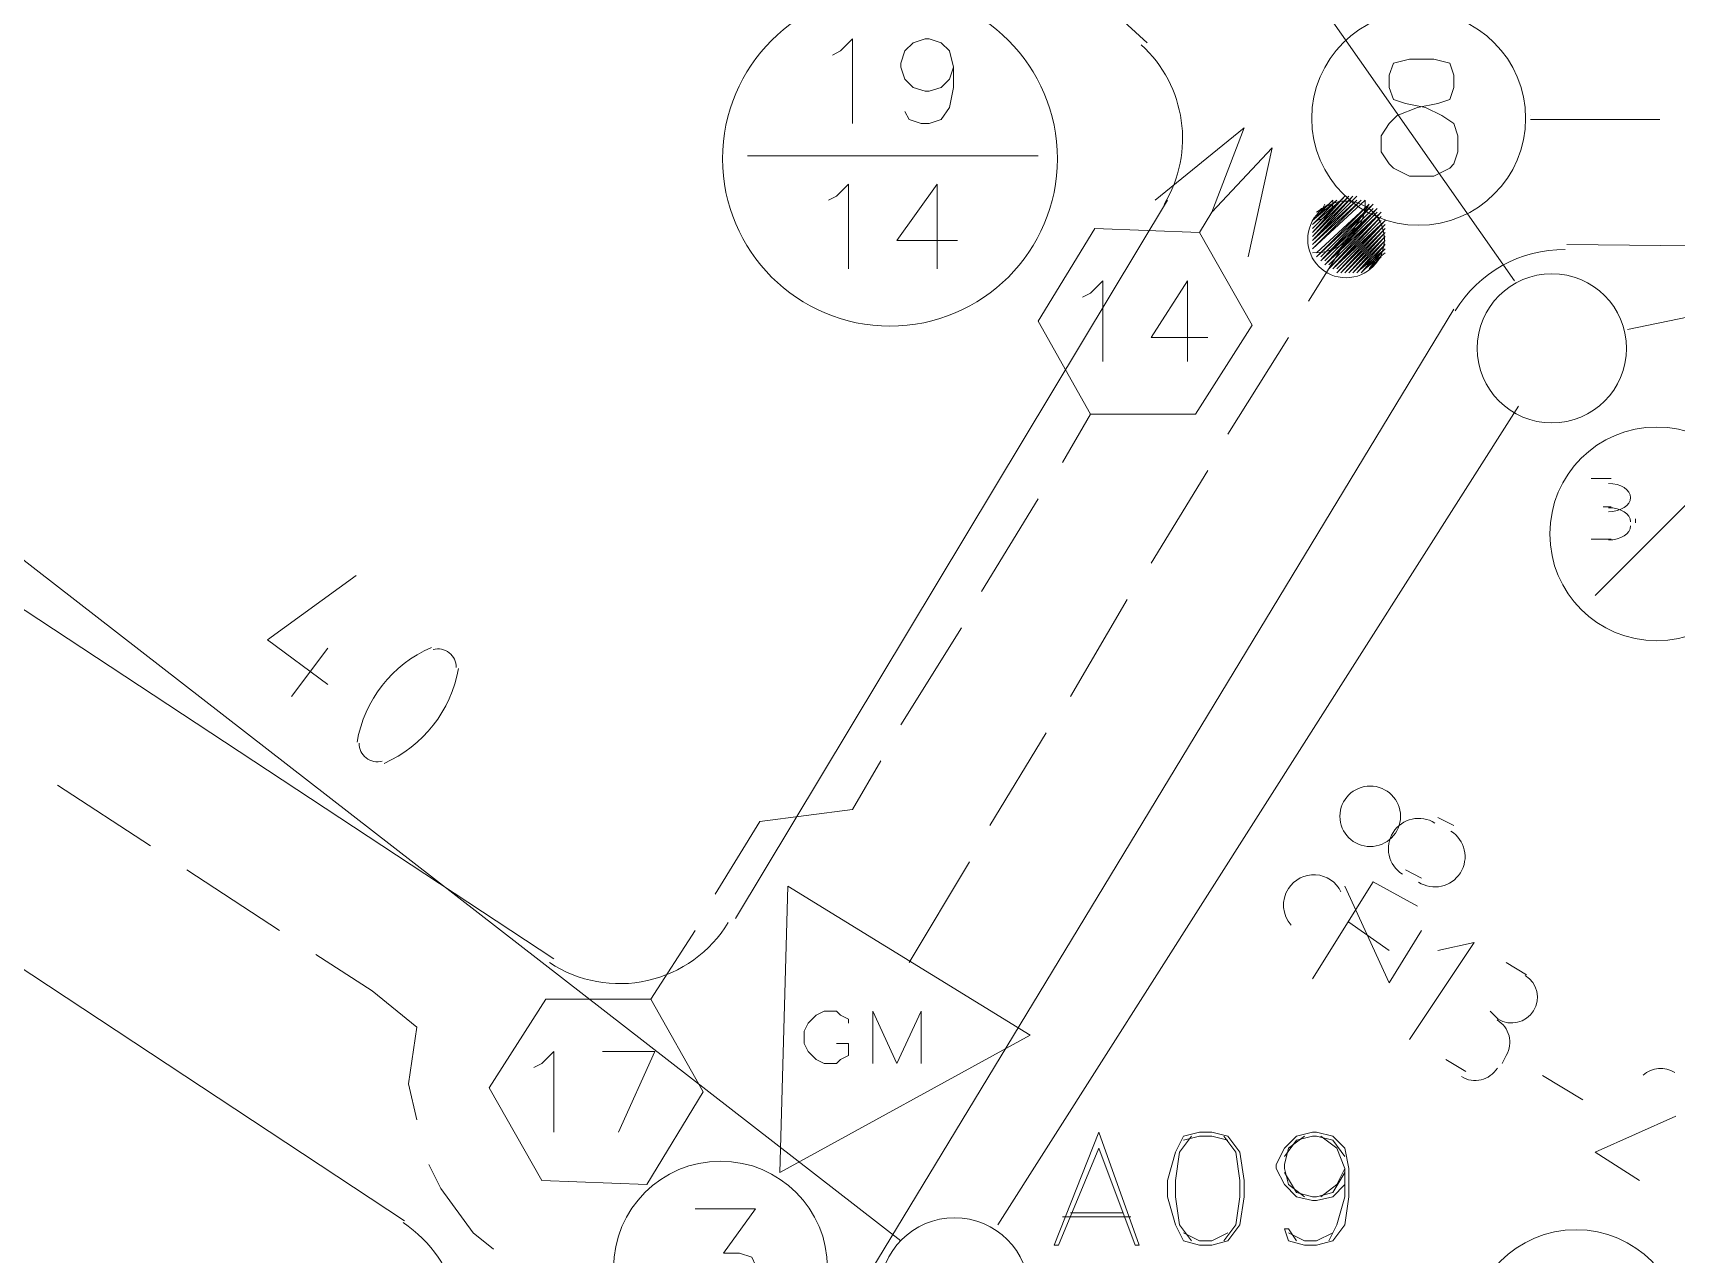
# Model space of a CAD drawing. Header units: millimetres. Extents: x 0.6 to 28.7, y 3.6 to 37.8.
# Drawn here: x 5.064 to 6.762, y 17.853 to 19.115 of the extents above; entities that cross this region are included whole.
import ezdxf

# ---------------------------------------------------------------- set-up
doc = ezdxf.new("R2010")
doc.units = ezdxf.units.MM
for name, color, linetype, true_color in [('PDF_Actives-LineExtender', 94, 'Continuous', 0x009500), ('PDF_Cable-565', 23, 'Continuous', 0xdd8a6e), ('PDF_STHC01', 8, 'Continuous', 0x808080), ('PDF_STLINE01', 8, 'Continuous', 0x808080), ('PDF_STPNUM01', 8, 'Continuous', 0x808080), ('PDF_STSYM01', 8, 'Continuous', 0x808080), ('PDF_STTEXT01', 8, 'Continuous', 0x808080)]:
    doc.layers.add(name, color=color, linetype=linetype, true_color=true_color)
for name, color, linetype in [('PDF_Passives-Highleg', 7, 'Continuous'), ('PDF_Passives-Splt2way', 7, 'Continuous'), ('PDF_Passives-TapOffs', 7, 'Continuous'), ('PDF_RDFIN01', 4, 'Continuous'), ('PDF_Symbols-EndOfLine', 7, 'Continuous'), ('PDF_Symbols-Terminator', 7, 'Continuous')]:
    doc.layers.add(name, color=color, linetype=linetype)

msp = doc.modelspace()

# ---------------------------------------------------------------- linework, layer by layer
at = {"layer": 'PDF_Actives-LineExtender', "lineweight": 9}
for points in [[(5.8445, 18.2335), (5.8362, 17.9374), (6.0947, 18.0792)], [(6.1656, 17.9791), (6.1197, 17.8624), (6.1239, 17.8624), (6.1656, 17.9625), (6.2031, 17.8624), (6.2073, 17.8624)], [(6.2698, 17.9791), (6.2531, 17.975), (6.2448, 17.9583), (6.2365, 17.9291), (6.2365, 17.9124), (6.2448, 17.8832), (6.2531, 17.8666), (6.2698, 17.8624), (6.2823, 17.8624), (6.299, 17.8666), (6.3115, 17.8832), (6.3157, 17.9124), (6.3157, 17.9291), (6.3115, 17.9583), (6.299, 17.975), (6.2823, 17.9791)]]:
    msp.add_lwpolyline(points, close=True, dxfattribs=at)
for points in [[(5.907, 18.0917), (5.907, 18.0959), (5.8987, 18.1001), (5.8945, 18.1042), (5.882, 18.1042), (5.8737, 18.1001), (5.8695, 18.0959), (5.8653, 18.0917), (5.8612, 18.0834), (5.8612, 18.0709), (5.8653, 18.0625), (5.8695, 18.0584), (5.8737, 18.0542), (5.882, 18.05), (5.8945, 18.05), (5.8987, 18.0542), (5.907, 18.0584), (5.907, 18.0625), (5.907, 18.0709), (5.8945, 18.0709)], [(5.9321, 18.05), (5.9321, 18.1042), (5.9571, 18.05), (5.9821, 18.1042), (5.9821, 18.05)], [(6.0947, 18.0792), (6.0947, 18.0792)], [(6.2615, 17.975), (6.249, 17.9583), (6.2448, 17.9291), (6.2448, 17.9124), (6.249, 17.8832), (6.2615, 17.8666)], [(6.299, 17.9708), (6.2823, 17.975), (6.2698, 17.975), (6.2531, 17.9708)], [(6.2948, 17.8666), (6.3073, 17.8832), (6.3115, 17.9124), (6.3115, 17.9291), (6.3073, 17.9583), (6.2948, 17.975)], [(6.4199, 17.9249), (6.4074, 17.9124), (6.3907, 17.9083), (6.3866, 17.9083), (6.3699, 17.9124), (6.3574, 17.9249), (6.349, 17.9416), (6.349, 17.9458), (6.3574, 17.9625), (6.3699, 17.975), (6.3866, 17.9791), (6.3907, 17.9791), (6.4074, 17.975), (6.4199, 17.9625), (6.4241, 17.9416), (6.4241, 17.9124), (6.4199, 17.8832), (6.4074, 17.8666), (6.3907, 17.8624), (6.3782, 17.8624), (6.3615, 17.8666), (6.3574, 17.8791), (6.3615, 17.8791), (6.3699, 17.8666)], [(6.3782, 17.9124), (6.3615, 17.9249), (6.3574, 17.9416), (6.3574, 17.9458), (6.3615, 17.9625), (6.3782, 17.975)], [(6.3574, 17.9541), (6.3699, 17.9708), (6.3866, 17.975), (6.3907, 17.975), (6.4074, 17.9708), (6.4199, 17.9541)], [(6.3949, 17.975), (6.4116, 17.9625), (6.4199, 17.9416), (6.4199, 17.9124), (6.4116, 17.8832), (6.4032, 17.8666)], [(5.8362, 17.9374), (5.8362, 17.9374)], [(6.4199, 17.9374), (6.4074, 17.9166), (6.3907, 17.9124), (6.3866, 17.9124), (6.3699, 17.9166), (6.3574, 17.9374)], [(6.4199, 17.9416), (6.4116, 17.9249), (6.3949, 17.9124)], [(6.128, 17.8916), (6.1989, 17.8916)], [(6.1364, 17.8957), (6.1906, 17.8957)], [(6.2531, 17.8749), (6.2698, 17.8666), (6.2823, 17.8666), (6.299, 17.8749)], [(6.4074, 17.8749), (6.3907, 17.8666), (6.3782, 17.8666), (6.3615, 17.8749)]]:
    msp.add_lwpolyline(points, dxfattribs=at)
at = {"layer": 'PDF_Cable-565', "lineweight": 13}
for points in [[(6.6117, 19.0258), (6.7452, 19.0258)], [(6.3824, 18.8381), (6.4449, 18.9382)], [(6.299, 18.7005), (6.3615, 18.8006)], [(6.128, 18.6713), (6.1572, 18.7214)], [(6.2198, 18.5671), (6.2782, 18.663)], [(6.0446, 18.5379), (6.103, 18.6338)], [(6.1364, 18.4295), (6.1948, 18.5296)], [(5.9612, 18.4003), (6.0238, 18.5004)], [(6.053, 18.296), (6.1114, 18.392)], [(5.7694, 18.2252), (5.8153, 18.3002), (5.9112, 18.3127), (5.9404, 18.3628)], [(5.0898, 18.3377), (5.1857, 18.2752)], [(5.9696, 18.1543), (6.0321, 18.2585)], [(5.2232, 18.2502), (5.3191, 18.1876)], [(5.7027, 18.1167), (5.7486, 18.1876)], [(5.4609, 17.9917), (5.4525, 18.0292), (5.4609, 18.0876), (5.415, 18.1251), (5.3566, 18.1626)], [(5.4734, 17.9458), (5.4859, 17.9208), (5.5192, 17.8749), (5.5401, 17.8582)]]:
    msp.add_lwpolyline(points, dxfattribs=at)
at = {"layer": 'PDF_Passives-Highleg', "lineweight": 9}
for points in [[(6.3866, 18.9132), (6.4199, 18.9465), (6.3866, 18.9132), (6.4199, 18.9465), (6.3866, 18.9132), (6.4199, 18.9465), (6.3866, 18.9132), (6.4199, 18.9465), (6.3866, 18.9132), (6.4199, 18.9465), (6.3866, 18.909), (6.4199, 18.9465), (6.3866, 18.909), (6.4199, 18.9465), (6.3866, 18.909), (6.4199, 18.9465), (6.3866, 18.909), (6.4199, 18.9465), (6.3866, 18.909), (6.4199, 18.9465), (6.3866, 18.909), (6.4199, 18.9465), (6.3866, 18.909), (6.4199, 18.9465), (6.3866, 18.909), (6.4199, 18.9465), (6.3866, 18.909), (6.4199, 18.9465), (6.3866, 18.909), (6.4199, 18.9465), (6.3866, 18.909), (6.4199, 18.9465), (6.3866, 18.909), (6.4199, 18.9465), (6.3866, 18.909), (6.4241, 18.9465), (6.3866, 18.909), (6.4241, 18.9465), (6.3866, 18.909), (6.4241, 18.9465), (6.3866, 18.909), (6.4241, 18.9465), (6.3866, 18.909), (6.4241, 18.9465), (6.3866, 18.909), (6.4241, 18.9465), (6.3866, 18.9048), (6.4241, 18.9465), (6.3866, 18.9048), (6.4241, 18.9465), (6.3866, 18.9048), (6.4241, 18.9465), (6.3866, 18.9048), (6.4241, 18.9465), (6.3866, 18.9048), (6.4241, 18.9465), (6.3866, 18.9048), (6.4241, 18.9465), (6.3866, 18.9048), (6.4241, 18.9465), (6.3866, 18.9048), (6.4241, 18.9465), (6.3866, 18.9048), (6.4241, 18.9465), (6.3866, 18.9048), (6.4241, 18.9465), (6.3866, 18.9048), (6.4241, 18.9465), (6.3866, 18.9048), (6.4241, 18.9465), (6.3866, 18.9048), (6.4241, 18.9465), (6.3866, 18.9048), (6.4241, 18.9465)], [(6.4324, 18.9465), (6.3866, 18.9007), (6.4324, 18.9465), (6.3866, 18.9007), (6.4283, 18.9465), (6.3866, 18.9007), (6.4283, 18.9465), (6.3866, 18.9007), (6.4283, 18.9465), (6.3866, 18.9007), (6.4283, 18.9465), (6.3866, 18.9007), (6.4283, 18.9465), (6.3866, 18.9007), (6.4283, 18.9465), (6.3866, 18.9007), (6.4283, 18.9465), (6.3866, 18.9007), (6.4283, 18.9465), (6.3866, 18.9007), (6.4283, 18.9465), (6.3866, 18.9007), (6.4283, 18.9465), (6.3866, 18.9007), (6.4283, 18.9465), (6.3866, 18.9007), (6.4283, 18.9465), (6.3866, 18.9007), (6.4283, 18.9465), (6.3866, 18.9007), (6.4283, 18.9465), (6.3866, 18.9007), (6.4283, 18.9465), (6.3866, 18.9007), (6.4283, 18.9465)], [(6.3866, 18.9215), (6.4116, 18.9424), (6.3866, 18.9215), (6.4116, 18.9424), (6.3866, 18.9215), (6.4116, 18.9424), (6.3866, 18.9215), (6.4116, 18.9424), (6.3866, 18.9174), (6.4116, 18.9424), (6.3866, 18.9174), (6.4116, 18.9424), (6.3866, 18.9174), (6.4116, 18.9424), (6.3866, 18.9174), (6.4116, 18.9424), (6.3866, 18.9174), (6.4116, 18.9424), (6.3866, 18.9174), (6.4116, 18.9424), (6.3866, 18.9174), (6.4116, 18.9424), (6.3866, 18.9174), (6.4116, 18.9424), (6.3866, 18.9174), (6.4116, 18.9424)], [(6.3866, 18.9174), (6.4158, 18.9424), (6.3866, 18.9174), (6.4158, 18.9424), (6.3866, 18.9174), (6.4158, 18.9424), (6.3866, 18.9174), (6.4158, 18.9424), (6.3866, 18.9174), (6.4158, 18.9424), (6.3866, 18.9132), (6.4158, 18.9424), (6.3866, 18.9132), (6.4158, 18.9424), (6.3866, 18.9132), (6.4158, 18.9424), (6.3866, 18.9132), (6.4158, 18.9424), (6.3866, 18.9132), (6.4158, 18.9424), (6.3866, 18.9132), (6.4158, 18.9424), (6.3866, 18.9132), (6.4158, 18.9424), (6.3866, 18.9132), (6.4158, 18.9424), (6.3866, 18.9132), (6.4158, 18.9424), (6.3866, 18.9132), (6.4158, 18.9424), (6.3866, 18.9132), (6.4158, 18.9424)], [(6.3866, 18.9007), (6.4324, 18.9424), (6.3866, 18.9007), (6.4324, 18.9424), (6.3866, 18.9007), (6.4324, 18.9424), (6.3866, 18.9007), (6.4324, 18.9424), (6.3866, 18.9007), (6.4324, 18.9424), (6.3866, 18.9007), (6.4324, 18.9424), (6.3866, 18.8965), (6.4324, 18.9424), (6.3866, 18.8965), (6.4324, 18.9424), (6.3866, 18.8965), (6.4324, 18.9424), (6.3866, 18.8965), (6.4324, 18.9424), (6.3866, 18.8965), (6.4324, 18.9424), (6.3866, 18.8965), (6.4324, 18.9424), (6.3866, 18.8965), (6.4324, 18.9424), (6.3866, 18.8965), (6.4324, 18.9424), (6.3866, 18.8965), (6.4324, 18.9424), (6.3866, 18.8965), (6.4324, 18.9424), (6.3866, 18.8965), (6.4324, 18.9424), (6.3866, 18.8965), (6.4324, 18.9424), (6.3866, 18.8965), (6.4324, 18.9424), (6.3866, 18.8965), (6.4324, 18.9424), (6.3866, 18.8965), (6.4324, 18.9424), (6.3866, 18.8965), (6.4324, 18.9424), (6.3866, 18.8965), (6.4324, 18.9424)], [(6.3866, 18.8965), (6.4366, 18.9424), (6.3866, 18.8965), (6.4366, 18.9424), (6.3866, 18.8965), (6.4366, 18.9424), (6.3866, 18.8965), (6.4366, 18.9424), (6.3866, 18.8965), (6.4366, 18.9424), (6.3866, 18.8965), (6.4366, 18.9424), (6.3866, 18.8965), (6.4366, 18.9424), (6.3866, 18.8965), (6.4366, 18.9424), (6.3866, 18.8923), (6.4366, 18.9424), (6.3866, 18.8923), (6.4366, 18.9424), (6.3866, 18.8923), (6.4366, 18.9424), (6.3866, 18.8923), (6.4366, 18.9424), (6.3866, 18.8923), (6.4366, 18.9424), (6.3866, 18.8923), (6.4366, 18.9424), (6.3866, 18.8923), (6.4366, 18.9424), (6.3866, 18.8923), (6.4366, 18.9424), (6.3866, 18.8923), (6.4366, 18.9424), (6.3866, 18.8923), (6.4366, 18.9424), (6.3866, 18.8923), (6.4366, 18.9424), (6.3866, 18.8923), (6.4366, 18.9424), (6.3866, 18.8923), (6.4366, 18.9424), (6.3866, 18.8923), (6.4366, 18.9424), (6.3866, 18.8923), (6.4366, 18.9424), (6.3866, 18.8923), (6.4366, 18.9424), (6.3866, 18.8923), (6.4366, 18.9424), (6.3866, 18.8923), (6.4366, 18.9424), (6.3866, 18.8923), (6.4408, 18.9424), (6.3866, 18.8923), (6.4408, 18.9424), (6.3866, 18.8923), (6.4408, 18.9424), (6.3866, 18.8923), (6.4408, 18.9424), (6.3866, 18.8923), (6.4408, 18.9424), (6.3866, 18.8923), (6.4408, 18.9424), (6.3866, 18.8923), (6.4408, 18.9424), (6.3866, 18.8923), (6.4408, 18.9424), (6.3866, 18.8923)], [(6.3907, 18.884), (6.4449, 18.9382), (6.3907, 18.884), (6.4449, 18.9382), (6.3907, 18.884), (6.4449, 18.9382), (6.3907, 18.884), (6.4449, 18.9382), (6.3907, 18.884), (6.4449, 18.9382), (6.3907, 18.884), (6.4449, 18.9382), (6.3907, 18.884), (6.4449, 18.9382), (6.3907, 18.884), (6.4449, 18.9382), (6.3907, 18.884), (6.4449, 18.9382), (6.3907, 18.884), (6.4449, 18.9382), (6.3907, 18.884), (6.4449, 18.9382), (6.3907, 18.884), (6.4449, 18.9382), (6.3907, 18.884), (6.4449, 18.9382), (6.3907, 18.884), (6.4449, 18.9382), (6.3907, 18.884), (6.4449, 18.9382), (6.3907, 18.884), (6.4449, 18.9382), (6.3907, 18.884), (6.4449, 18.9382), (6.3907, 18.884), (6.4449, 18.9382), (6.3907, 18.884), (6.4449, 18.9382), (6.3907, 18.884), (6.4449, 18.9382), (6.3907, 18.884), (6.4449, 18.9382), (6.3907, 18.884), (6.4449, 18.9382), (6.3907, 18.884), (6.4449, 18.9382), (6.3907, 18.884), (6.4491, 18.9382), (6.3907, 18.884), (6.4491, 18.9382), (6.3907, 18.884), (6.4491, 18.9382), (6.3907, 18.884), (6.4491, 18.9382), (6.3949, 18.884), (6.4491, 18.9382), (6.3949, 18.884), (6.4491, 18.9382), (6.3949, 18.884), (6.4491, 18.9382), (6.3949, 18.884), (6.4491, 18.9382), (6.3949, 18.884), (6.4491, 18.9382), (6.3949, 18.884), (6.4491, 18.9382), (6.3949, 18.884)], [(6.3949, 18.9299), (6.3991, 18.9382), (6.3949, 18.9299), (6.3991, 18.9382)], [(6.3949, 18.8798), (6.4533, 18.934), (6.3949, 18.8798), (6.4533, 18.934), (6.3949, 18.8798), (6.4533, 18.934), (6.3949, 18.8798), (6.4533, 18.934), (6.3949, 18.8798), (6.4533, 18.934), (6.3949, 18.8798), (6.4533, 18.934), (6.3949, 18.8798), (6.4533, 18.934), (6.3949, 18.8798), (6.4533, 18.934), (6.3949, 18.8798), (6.4533, 18.934), (6.3949, 18.8798), (6.4533, 18.934), (6.3949, 18.8798), (6.4491, 18.934), (6.3949, 18.8798), (6.4491, 18.934), (6.3949, 18.8798), (6.4491, 18.934), (6.3949, 18.8798), (6.4491, 18.934), (6.3949, 18.8798), (6.4491, 18.934), (6.3949, 18.8798), (6.4491, 18.934), (6.3949, 18.8798), (6.4491, 18.934), (6.3949, 18.8798), (6.4491, 18.934), (6.3949, 18.8798), (6.4491, 18.934), (6.3949, 18.8798), (6.4491, 18.934), (6.3949, 18.8798), (6.4491, 18.934), (6.3949, 18.8798), (6.4491, 18.934), (6.3949, 18.8798), (6.4491, 18.934), (6.3949, 18.8798), (6.4491, 18.934), (6.3949, 18.8798), (6.4491, 18.934), (6.3949, 18.8798), (6.4491, 18.934), (6.3949, 18.8798), (6.4491, 18.934), (6.3949, 18.8798), (6.4491, 18.934), (6.3949, 18.8798), (6.4491, 18.934), (6.3949, 18.8798), (6.4491, 18.9382), (6.3949, 18.8798), (6.4491, 18.9382), (6.3949, 18.8798), (6.4491, 18.9382), (6.3949, 18.8798), (6.4491, 18.9382), (6.3949, 18.8798), (6.4491, 18.9382), (6.3949, 18.8798), (6.4491, 18.9382), (6.3949, 18.8798), (6.4491, 18.9382)], [(6.3949, 18.934), (6.3991, 18.934), (6.3949, 18.9299), (6.3991, 18.934)], [(6.3991, 18.8798), (6.4533, 18.934), (6.3991, 18.8798), (6.4533, 18.934), (6.3991, 18.8757), (6.4533, 18.934), (6.3991, 18.8757), (6.4533, 18.934), (6.3991, 18.8757), (6.4533, 18.934), (6.3991, 18.8757), (6.4533, 18.934), (6.3991, 18.8757), (6.4533, 18.934), (6.3991, 18.8757), (6.4533, 18.934), (6.3991, 18.8757), (6.4533, 18.934), (6.3991, 18.8757), (6.4533, 18.934), (6.3991, 18.8757), (6.4533, 18.934), (6.3991, 18.8757), (6.4533, 18.9299), (6.3991, 18.8757), (6.4533, 18.9299), (6.3991, 18.8757), (6.4533, 18.9299), (6.3991, 18.8757), (6.4533, 18.9299), (6.3991, 18.8757), (6.4533, 18.9299), (6.3991, 18.8757), (6.4533, 18.9299), (6.3991, 18.8757), (6.4533, 18.9299), (6.3991, 18.8757), (6.4533, 18.9299), (6.3991, 18.8757), (6.4533, 18.9299), (6.3991, 18.8757), (6.4533, 18.9299), (6.3991, 18.8757), (6.4533, 18.9299), (6.3991, 18.8757), (6.4533, 18.9299), (6.3991, 18.8757), (6.4533, 18.9299), (6.3991, 18.8757), (6.4533, 18.9299), (6.3991, 18.8757), (6.4533, 18.9299), (6.3991, 18.8757), (6.4533, 18.9299), (6.3991, 18.8757), (6.4533, 18.9299), (6.3991, 18.8757), (6.4533, 18.9299), (6.3991, 18.8757), (6.4533, 18.9299), (6.3991, 18.8757), (6.4533, 18.9299), (6.3991, 18.8757), (6.4533, 18.9299)], [(6.3991, 18.8757), (6.4575, 18.9299), (6.3991, 18.8757), (6.4575, 18.9299), (6.3991, 18.8757), (6.4575, 18.9299), (6.3991, 18.8757), (6.4575, 18.9299), (6.3991, 18.8757), (6.4575, 18.9299), (6.4032, 18.8757), (6.4575, 18.9299), (6.4032, 18.8757), (6.4575, 18.9299), (6.4032, 18.8757), (6.4575, 18.9299), (6.4032, 18.8757), (6.4575, 18.9299), (6.4032, 18.8757), (6.4575, 18.9299), (6.4032, 18.8757), (6.4575, 18.9299), (6.4032, 18.8757), (6.4575, 18.9299), (6.4032, 18.8757), (6.4575, 18.9299), (6.4032, 18.8757), (6.4575, 18.9299), (6.4032, 18.8757)], [(6.4575, 18.9299), (6.4032, 18.8715), (6.4575, 18.9257), (6.4032, 18.8715), (6.4575, 18.9257), (6.4032, 18.8715), (6.4575, 18.9257), (6.4032, 18.8715), (6.4575, 18.9257), (6.4032, 18.8715), (6.4575, 18.9257), (6.4032, 18.8715), (6.4575, 18.9257), (6.4032, 18.8715), (6.4575, 18.9257), (6.4032, 18.8715), (6.4575, 18.9257), (6.4032, 18.8715), (6.4575, 18.9257), (6.4032, 18.8715), (6.4575, 18.9257), (6.4032, 18.8715), (6.4575, 18.9257), (6.4032, 18.8715), (6.4575, 18.9257), (6.4032, 18.8715), (6.4575, 18.9257), (6.4032, 18.8715), (6.4575, 18.9257), (6.4032, 18.8715), (6.4575, 18.9257), (6.4032, 18.8715), (6.4575, 18.9257), (6.4032, 18.8715), (6.4575, 18.9257), (6.4032, 18.8715), (6.4575, 18.9257), (6.4032, 18.8715), (6.4575, 18.9257), (6.4032, 18.8715), (6.4575, 18.9257), (6.4032, 18.8715), (6.4575, 18.9257), (6.4032, 18.8715), (6.4575, 18.9257), (6.4032, 18.8715)], [(6.4116, 18.8715), (6.4616, 18.9215), (6.4116, 18.8715), (6.4616, 18.9215), (6.4116, 18.8715), (6.4616, 18.9215), (6.4116, 18.8715), (6.4616, 18.9215), (6.4116, 18.8715), (6.4616, 18.9215), (6.4116, 18.8715), (6.4616, 18.9215), (6.4116, 18.8673), (6.4616, 18.9215), (6.4116, 18.8673), (6.4616, 18.9215), (6.4116, 18.8673), (6.4616, 18.9174), (6.4116, 18.8673), (6.4616, 18.9174), (6.4116, 18.8673), (6.4616, 18.9174), (6.4116, 18.8673), (6.4616, 18.9174), (6.4116, 18.8673), (6.4616, 18.9174), (6.4116, 18.8673), (6.4616, 18.9174), (6.4116, 18.8673), (6.4616, 18.9174), (6.4116, 18.8673), (6.4616, 18.9174), (6.4116, 18.8673), (6.4616, 18.9174), (6.4116, 18.8673), (6.4616, 18.9174), (6.4116, 18.8673), (6.4616, 18.9174), (6.4116, 18.8673), (6.4616, 18.9174), (6.4116, 18.8673), (6.4616, 18.9174), (6.4116, 18.8673), (6.4616, 18.9174), (6.4116, 18.8673), (6.4616, 18.9174), (6.4116, 18.8673), (6.4616, 18.9174), (6.4116, 18.8673), (6.4616, 18.9174), (6.4116, 18.8673), (6.4616, 18.9174), (6.4116, 18.8673), (6.4616, 18.9174), (6.4158, 18.8673), (6.4616, 18.9174), (6.4158, 18.8673), (6.4616, 18.9174), (6.4158, 18.8673), (6.4616, 18.9174), (6.4158, 18.8673), (6.4616, 18.9174), (6.4158, 18.8673), (6.4616, 18.9174), (6.4158, 18.8673), (6.4616, 18.9174), (6.4158, 18.8673), (6.4616, 18.9174)], [(6.4199, 18.8673), (6.4616, 18.909), (6.4199, 18.8673), (6.4616, 18.909), (6.4199, 18.8673), (6.4616, 18.909), (6.4199, 18.8673), (6.4616, 18.909), (6.4199, 18.8673), (6.4616, 18.909), (6.4199, 18.8673), (6.4616, 18.909), (6.4199, 18.8673), (6.4616, 18.909), (6.4199, 18.8673), (6.4616, 18.909), (6.4199, 18.8673), (6.4616, 18.909), (6.4199, 18.8673), (6.4616, 18.909), (6.4199, 18.8673), (6.4616, 18.909), (6.4199, 18.8673), (6.4616, 18.909), (6.4199, 18.8673), (6.4616, 18.909), (6.4199, 18.8673), (6.4616, 18.909), (6.4199, 18.8673), (6.4616, 18.909), (6.4199, 18.8673), (6.4616, 18.9132), (6.4199, 18.8673), (6.4616, 18.9132), (6.4199, 18.8673), (6.4616, 18.9132), (6.4199, 18.8673), (6.4616, 18.9132), (6.4199, 18.8673), (6.4616, 18.9132), (6.4199, 18.8673), (6.4616, 18.9132), (6.4199, 18.8673), (6.4616, 18.9132)], [(6.4241, 18.8673), (6.4616, 18.909), (6.4241, 18.8673), (6.4616, 18.909), (6.4241, 18.8673), (6.4616, 18.909), (6.4241, 18.8673), (6.4616, 18.909), (6.4241, 18.8673), (6.4616, 18.909), (6.4241, 18.8673), (6.4616, 18.909), (6.4241, 18.8673), (6.4616, 18.9048), (6.4241, 18.8673), (6.4616, 18.9048), (6.4241, 18.8673), (6.4616, 18.9048), (6.4241, 18.8673), (6.4616, 18.9048), (6.4241, 18.8673), (6.4616, 18.9048), (6.4241, 18.8673), (6.4616, 18.9048), (6.4241, 18.8673), (6.4616, 18.9048), (6.4241, 18.8673), (6.4616, 18.9048), (6.4241, 18.8673), (6.4616, 18.9048), (6.4241, 18.8673), (6.4616, 18.9048), (6.4241, 18.8673), (6.4616, 18.9048), (6.4241, 18.8673), (6.4616, 18.9048), (6.4241, 18.8673), (6.4616, 18.9048), (6.4241, 18.8673), (6.4616, 18.9048), (6.4283, 18.8673), (6.4616, 18.9048), (6.4283, 18.8673), (6.4616, 18.9048), (6.4283, 18.8673), (6.4616, 18.9048), (6.4283, 18.8673), (6.4616, 18.9048), (6.4283, 18.8673), (6.4616, 18.9048), (6.4283, 18.8673), (6.4616, 18.9007), (6.4283, 18.8673), (6.4616, 18.9007), (6.4283, 18.8673), (6.4616, 18.9007), (6.4283, 18.8673), (6.4616, 18.9007), (6.4283, 18.8673), (6.4616, 18.9007), (6.4283, 18.8673), (6.4616, 18.9007), (6.4283, 18.8673), (6.4616, 18.9007), (6.4283, 18.8673), (6.4616, 18.9007), (6.4283, 18.8673), (6.4616, 18.9007), (6.4283, 18.8673), (6.4616, 18.9007), (6.4283, 18.8673), (6.4616, 18.9007), (6.4283, 18.8673), (6.4616, 18.9007), (6.4283, 18.8673)], [(6.4324, 18.8673), (6.4616, 18.9007), (6.4324, 18.8673), (6.4616, 18.9007), (6.4324, 18.8673), (6.4616, 18.9007), (6.4324, 18.8673), (6.4616, 18.9007), (6.4324, 18.8673), (6.4616, 18.9007), (6.4324, 18.8673), (6.4616, 18.8965), (6.4324, 18.8673), (6.4616, 18.8965), (6.4324, 18.8673), (6.4616, 18.8965), (6.4324, 18.8673), (6.4616, 18.8965), (6.4324, 18.8673), (6.4616, 18.8965), (6.4324, 18.8673), (6.4616, 18.8965), (6.4324, 18.8673), (6.4616, 18.8965), (6.4324, 18.8673), (6.4616, 18.8965), (6.4324, 18.8673), (6.4616, 18.8965), (6.4324, 18.8673), (6.4616, 18.8965), (6.4324, 18.8673), (6.4616, 18.8965), (6.4366, 18.8673), (6.4616, 18.8965), (6.4366, 18.8673), (6.4616, 18.8965), (6.4366, 18.8673), (6.4616, 18.8965), (6.4366, 18.8673), (6.4616, 18.8965)], [(6.4366, 18.8673), (6.4616, 18.8923), (6.4366, 18.8673), (6.4616, 18.8923), (6.4366, 18.8673), (6.4616, 18.8923), (6.4366, 18.8673), (6.4616, 18.8923), (6.4366, 18.8673), (6.4616, 18.8923), (6.4366, 18.8673), (6.4616, 18.8923), (6.4366, 18.8673), (6.4616, 18.8923), (6.4366, 18.8673), (6.4616, 18.8923), (6.4366, 18.8715), (6.4616, 18.8923), (6.4366, 18.8715)], [(6.4408, 18.8715), (6.4575, 18.8882), (6.4408, 18.8715), (6.4575, 18.8882), (6.4408, 18.8715), (6.4575, 18.8882), (6.4408, 18.8715), (6.4575, 18.8882), (6.4408, 18.8715), (6.4616, 18.8882), (6.4408, 18.8715), (6.4616, 18.8882), (6.4408, 18.8715), (6.4616, 18.8882), (6.4408, 18.8715), (6.4616, 18.8923), (6.4408, 18.8715), (6.4616, 18.8923), (6.4408, 18.8715), (6.4616, 18.8923), (6.4408, 18.8715), (6.4616, 18.8923)], [(6.4449, 18.8757), (6.4575, 18.884), (6.4449, 18.8757), (6.4575, 18.884), (6.4449, 18.8715), (6.4575, 18.884), (6.4449, 18.8715), (6.4575, 18.884), (6.4449, 18.8715), (6.4575, 18.884), (6.4449, 18.8715), (6.4575, 18.8882), (6.4449, 18.8715), (6.4575, 18.8882), (6.4449, 18.8715), (6.4575, 18.8882)]]:
    msp.add_lwpolyline(points, dxfattribs=at)
for points in [[(6.3866, 18.9048), (6.4283, 18.9465), (6.3866, 18.9048), (6.4283, 18.9465), (6.3866, 18.9048), (6.4283, 18.9465), (6.3866, 18.9048), (6.4283, 18.9465), (6.3866, 18.9048), (6.4283, 18.9465), (6.3866, 18.9048), (6.4283, 18.9465)], [(6.3907, 18.9257), (6.4032, 18.9382), (6.3907, 18.9257), (6.4032, 18.9382), (6.3907, 18.9257), (6.4032, 18.9382), (6.3907, 18.9257), (6.4032, 18.9382), (6.3907, 18.9257), (6.4032, 18.9382), (6.3907, 18.9257), (6.4074, 18.9382), (6.3907, 18.9257), (6.4074, 18.9424), (6.3907, 18.9257), (6.4074, 18.9424)], [(6.3907, 18.9299), (6.4032, 18.9382), (6.3907, 18.9299), (6.4032, 18.9382)], [(6.3907, 18.8882), (6.4449, 18.9382), (6.3907, 18.8882), (6.4449, 18.9382), (6.3907, 18.8882), (6.4449, 18.9382), (6.3907, 18.8882), (6.4449, 18.9382), (6.3907, 18.8882), (6.4449, 18.9382), (6.3907, 18.8882), (6.4449, 18.9382), (6.3907, 18.8882), (6.4449, 18.9382), (6.3907, 18.8882), (6.4449, 18.9382), (6.3907, 18.8882), (6.4449, 18.9382)], [(6.4074, 18.8715), (6.4575, 18.9257), (6.4074, 18.8715), (6.4575, 18.9257), (6.4074, 18.8715), (6.4575, 18.9257), (6.4074, 18.8715), (6.4575, 18.9257), (6.4074, 18.8715), (6.4575, 18.9257), (6.4074, 18.8715), (6.4575, 18.9257), (6.4074, 18.8715), (6.4575, 18.9257), (6.4074, 18.8715), (6.4575, 18.9257), (6.4074, 18.8715), (6.4575, 18.9257), (6.4074, 18.8715), (6.4575, 18.9215), (6.4074, 18.8715), (6.4575, 18.9215), (6.4074, 18.8715), (6.4575, 18.9215), (6.4074, 18.8715), (6.4575, 18.9215), (6.4074, 18.8715), (6.4575, 18.9215), (6.4074, 18.8715), (6.4575, 18.9215), (6.4074, 18.8715), (6.4616, 18.9215), (6.4074, 18.8715), (6.4616, 18.9215), (6.4074, 18.8715), (6.4616, 18.9215), (6.4074, 18.8715), (6.4616, 18.9215), (6.4074, 18.8715), (6.4616, 18.9215), (6.4074, 18.8715), (6.4616, 18.9215), (6.4074, 18.8715), (6.4616, 18.9215), (6.4074, 18.8715), (6.4616, 18.9215), (6.4074, 18.8715), (6.4616, 18.9215), (6.4074, 18.8715), (6.4616, 18.9215), (6.4074, 18.8715), (6.4616, 18.9215), (6.4074, 18.8715), (6.4616, 18.9215), (6.4074, 18.8715), (6.4616, 18.9215), (6.4074, 18.8715), (6.4616, 18.9215)], [(6.4158, 18.8673), (6.4616, 18.9132), (6.4158, 18.8673), (6.4616, 18.9132), (6.4158, 18.8673), (6.4616, 18.9132), (6.4158, 18.8673), (6.4616, 18.9132), (6.4158, 18.8673), (6.4616, 18.9132), (6.4158, 18.8673), (6.4616, 18.9132), (6.4158, 18.8673), (6.4616, 18.9132), (6.4158, 18.8673), (6.4616, 18.9132), (6.4158, 18.8673), (6.4616, 18.9132), (6.4158, 18.8673), (6.4616, 18.9132), (6.4158, 18.8673), (6.4616, 18.9132), (6.4158, 18.8673), (6.4616, 18.9132), (6.4158, 18.8673), (6.4616, 18.9132), (6.4158, 18.8673), (6.4616, 18.9132), (6.4158, 18.8673), (6.4616, 18.9132), (6.4158, 18.8673), (6.4616, 18.9132), (6.4158, 18.8673), (6.4616, 18.9132)], [(6.4491, 18.8757), (6.4575, 18.884), (6.4491, 18.8757), (6.4533, 18.8798), (6.4491, 18.8757), (6.4533, 18.8798)]]:
    msp.add_lwpolyline(points, close=True, dxfattribs=at)
msp.add_circle((6.4211, 18.9019), 0.0396, dxfattribs=at)
for radius, start, end in [(0.0522, 267.7094, 2.2906), (0.0189, 276.3402, 6.3402)]:
    msp.add_arc((6.3887, 18.9403), radius, start, end, dxfattribs=at)
at = {"layer": 'PDF_Passives-Splt2way', "lineweight": 9}
msp.add_lwpolyline([(6.4866, 19.0883), (6.47, 19.0841), (6.4658, 19.0716), (6.4658, 19.0591), (6.47, 19.0466), (6.4825, 19.0424), (6.5033, 19.0383), (6.52, 19.0299), (6.5325, 19.0216), (6.5367, 19.0091), (6.5367, 18.9924), (6.5325, 18.9799), (6.5283, 18.9757), (6.5117, 18.9674), (6.4866, 18.9674), (6.47, 18.9757), (6.4658, 18.9799), (6.4575, 18.9924), (6.4575, 19.0091), (6.4658, 19.0216), (6.4741, 19.0299), (6.495, 19.0383), (6.5158, 19.0424), (6.5283, 19.0466), (6.5325, 19.0591), (6.5325, 19.0716), (6.5283, 19.0841), (6.5117, 19.0883)], close=True, dxfattribs=at)
for points in [[(6.6117, 19.0299), (6.6117, 19.0299)], [(5.7486, 17.8999), (5.8111, 17.8999), (5.7778, 17.854), (5.7945, 17.854), (5.807, 17.8499), (5.8111, 17.8415), (5.8195, 17.8249), (5.8195, 17.8165), (5.8111, 17.7998), (5.7986, 17.7873), (5.7819, 17.779), (5.7653, 17.779), (5.7486, 17.7873), (5.7444, 17.7915), (5.7361, 17.804)]]:
    msp.add_lwpolyline(points, dxfattribs=at)
for centre in [(6.4962, 19.027), (5.7748, 17.8386)]:
    msp.add_circle(centre, 0.1105, dxfattribs=at)
at = {"layer": 'PDF_Passives-TapOffs', "lineweight": 9}
for points in [[(6.1572, 18.7214), (6.2656, 18.7214), (6.324, 18.8131), (6.2698, 18.909), (6.1614, 18.9132), (6.103, 18.8173)], [(5.5901, 17.9291), (5.6985, 17.9249), (5.7569, 18.0208), (5.7027, 18.1167), (5.5943, 18.1167), (5.5359, 18.025)]]:
    msp.add_lwpolyline(points, close=True, dxfattribs=at)
for points in [[(6.1614, 18.9132), (6.1614, 18.9132)], [(6.2698, 18.909), (6.2698, 18.909)], [(6.1489, 18.8423), (6.1572, 18.8465), (6.1697, 18.859), (6.1697, 18.7756)], [(6.2573, 18.7756), (6.2573, 18.859), (6.2198, 18.8006), (6.2782, 18.8006)], [(6.103, 18.8173), (6.103, 18.8173)], [(6.324, 18.8131), (6.324, 18.8131)], [(6.2656, 18.7214), (6.2656, 18.7214)], [(5.5943, 18.1167), (5.5943, 18.1167)], [(5.7027, 18.1167), (5.7027, 18.1167)], [(5.5818, 18.0459), (5.5901, 18.05), (5.6026, 18.0625), (5.6026, 17.9791)], [(5.6694, 17.9791), (5.7069, 18.0625), (5.6527, 18.0625)], [(5.5359, 18.025), (5.5359, 18.025)], [(5.7569, 18.0208), (5.7569, 18.0208)], [(5.6985, 17.9249), (5.6985, 17.9249)]]:
    msp.add_lwpolyline(points, dxfattribs=at)
at = {"layer": 'PDF_RDFIN01', "lineweight": 0}
for points in [[(6.4158, 19.3427), (5.5901, 20.0974), (5.3816, 19.8681), (6.2156, 19.105)], [(5.6026, 18.1584), (3.401, 19.6095), (3.2258, 19.3552), (5.4484, 17.8874)], [(5.7903, 18.2001), (6.2365, 18.9424)], [(6.6493, 18.8965), (7.4582, 18.8882)], [(4.7186, 15.8358), (5.2816, 16.7657), (6.5325, 18.8298)]]:
    msp.add_lwpolyline(points, dxfattribs=at)
for centre, start, end in [((6.1209, 19.0062), 328.7549, 47.5873), ((6.6463, 18.7601), 89.4562, 148.7549), ((5.6705, 18.2639), 236.5851, 328.7549), ((5.3744, 17.776), 328.7549, 56.5851)]:
    msp.add_arc(centre, 0.1313, start, end, dxfattribs=at)
at = {"layer": 'PDF_STHC01', "lineweight": 0}
for points in [[(6.6785, 18.5337), (6.8119, 18.6672)], [(6.6743, 18.6547), (6.6951, 18.6547)], [(6.6951, 18.6255), (6.6868, 18.6255)], [(6.7202, 18.613), (6.7202, 18.6088)], [(6.6951, 18.5921), (6.6743, 18.5921)]]:
    msp.add_lwpolyline(points, dxfattribs=at)
for centre in [(6.7422, 18.5975), (6.6588, 17.7677)]:
    msp.add_circle(centre, 0.1105, dxfattribs=at)
for points in [[(6.7151, 18.635), (6.7151, 18.6431), (6.7048, 18.6496), (6.6922, 18.6496)], [(6.6922, 18.6204), (6.7048, 18.6204), (6.7151, 18.627), (6.7151, 18.635)], [(6.7151, 18.61), (6.7151, 18.6181), (6.7048, 18.6246), (6.6922, 18.6246)], [(6.6922, 18.5912), (6.7048, 18.5912), (6.7151, 18.5978), (6.7151, 18.6058)]]:
    msp.add_open_spline(points, degree=3, dxfattribs=at)
at = {"layer": 'PDF_STLINE01', "lineweight": 0}
for points in [[(6.5951, 18.859), (5.7945, 20.0015)], [(8.1462, 19.105), (6.7118, 18.8089)], [(5.9612, 17.8666), (4.6936, 18.8506)], [(6.5992, 18.7297), (6.0613, 17.8832)]]:
    msp.add_lwpolyline(points, dxfattribs=at)
at = {"layer": 'PDF_STPNUM01', "lineweight": 0}
for points in [[(6.3866, 18.1376), (6.4491, 18.2377), (6.495, 18.2127)], [(6.4241, 18.196), (6.4658, 18.1668)], [(6.4866, 18.075), (6.5534, 18.1751), (6.5158, 18.1668)], [(6.5867, 18.1543), (6.6076, 18.1418)], [(6.545, 18.0417), (6.5242, 18.0542)], [(6.6242, 18.0375), (6.6659, 18.0125)], [(6.7619, 17.9958), (6.6785, 17.9583), (6.7243, 17.9291)]]:
    msp.add_lwpolyline(points, dxfattribs=at)
for points in [[(6.6063, 18.141, -1), (6.5784, 18.0959), (6.57, 18.1042)], [(6.5771, 18.0951, -0.414213), (6.5867, 18.0584), (6.5826, 18.05)]]:
    msp.add_lwpolyline(points, format="xyb", dxfattribs=at)
for centre, start, end in [((6.5545, 18.0596), 238.2703, 328.2703), ((6.7464, 18.0179), 57.732, 132.5489)]:
    msp.add_arc(centre, 0.0271, start, end, dxfattribs=at)
at = {"layer": 'PDF_STSYM01', "lineweight": 0}
for centre in [(6.6338, 18.7893), (6.0166, 17.8135)]:
    msp.add_circle(centre, 0.0771, dxfattribs=at)
at = {"layer": 'PDF_STTEXT01', "lineweight": 0}
for points in [[(5.3983, 18.5546), (5.3066, 18.4879), (5.3691, 18.442)], [(5.3691, 18.4795), (5.3316, 18.4295)], [(6.5158, 18.3044), (6.5325, 18.296)], [(6.4992, 18.2418), (6.4825, 18.2502)], [(6.4199, 18.2335), (6.4658, 18.1334), (6.4992, 18.1876)]]:
    msp.add_lwpolyline(points, dxfattribs=at)
msp.add_lwpolyline([(6.4159, 18.2274, 0.59055), (6.3615, 18.2308, 0.338563), (6.3645, 18.193)], format="xyb", dxfattribs=at)
msp.add_circle((6.4461, 18.3056), 0.0313, dxfattribs=at)
for centre, radius, start, end in [((5.5287, 18.3598), 0.1314, 113.6408, 170.2093), ((5.4829, 18.4599), 0.0188, 358.4325, 105.4175), ((5.3744, 18.4807), 0.1314, 293.6408, 350.2093), ((5.4203, 18.3807), 0.0188, 178.4325, 285.4175), ((6.4962, 18.2722), 0.0313, 57.6741, 237.6741), ((6.5128, 18.2639), 0.0313, 237.6741, 57.6741)]:
    msp.add_arc(centre, radius, start, end, dxfattribs=at)
at = {"layer": 'PDF_Symbols-EndOfLine', "lineweight": 9}
for points in [[(5.8904, 19.0925), (5.8987, 19.0967), (5.9112, 19.1092), (5.9112, 19.0216)], [(6.0155, 19.08), (6.0113, 19.0675), (6.0029, 19.0591), (5.9904, 19.055), (5.9863, 19.055), (5.9738, 19.0591), (5.9654, 19.0675), (5.9612, 19.08), (5.9612, 19.0841), (5.9654, 19.0967), (5.9738, 19.105), (5.9863, 19.1092), (5.9904, 19.1092), (6.0029, 19.105), (6.0113, 19.0967), (6.0155, 19.08), (6.0155, 19.0591), (6.0113, 19.0383), (6.0029, 19.0258), (5.9904, 19.0216), (5.9821, 19.0216), (5.9696, 19.0258), (5.9654, 19.0341)], [(5.8862, 18.9424), (5.8945, 18.9465), (5.907, 18.9591), (5.907, 18.8715)], [(5.9988, 18.8715), (5.9988, 18.9591), (5.9571, 18.9007), (6.0196, 18.9007)]]:
    msp.add_lwpolyline(points, dxfattribs=at)
at = {"layer": 'PDF_Symbols-EndOfLine', "color": 15, "lineweight": 0, "true_color": 0x954a4a}
msp.add_lwpolyline([(5.8028, 18.9882), (6.103, 18.9882)], dxfattribs=at)
msp.add_circle((5.9499, 18.9853), 0.173, dxfattribs=at)
at = {"layer": 'PDF_Symbols-Terminator', "lineweight": 9}
for points in [[(6.2823, 18.9299), (6.3157, 19.0174), (6.2239, 18.9424)], [(6.2698, 18.909), (6.2823, 18.9299), (6.3449, 18.9966), (6.3199, 18.884)]]:
    msp.add_lwpolyline(points, dxfattribs=at)

doc.saveas('drawing.dxf')
